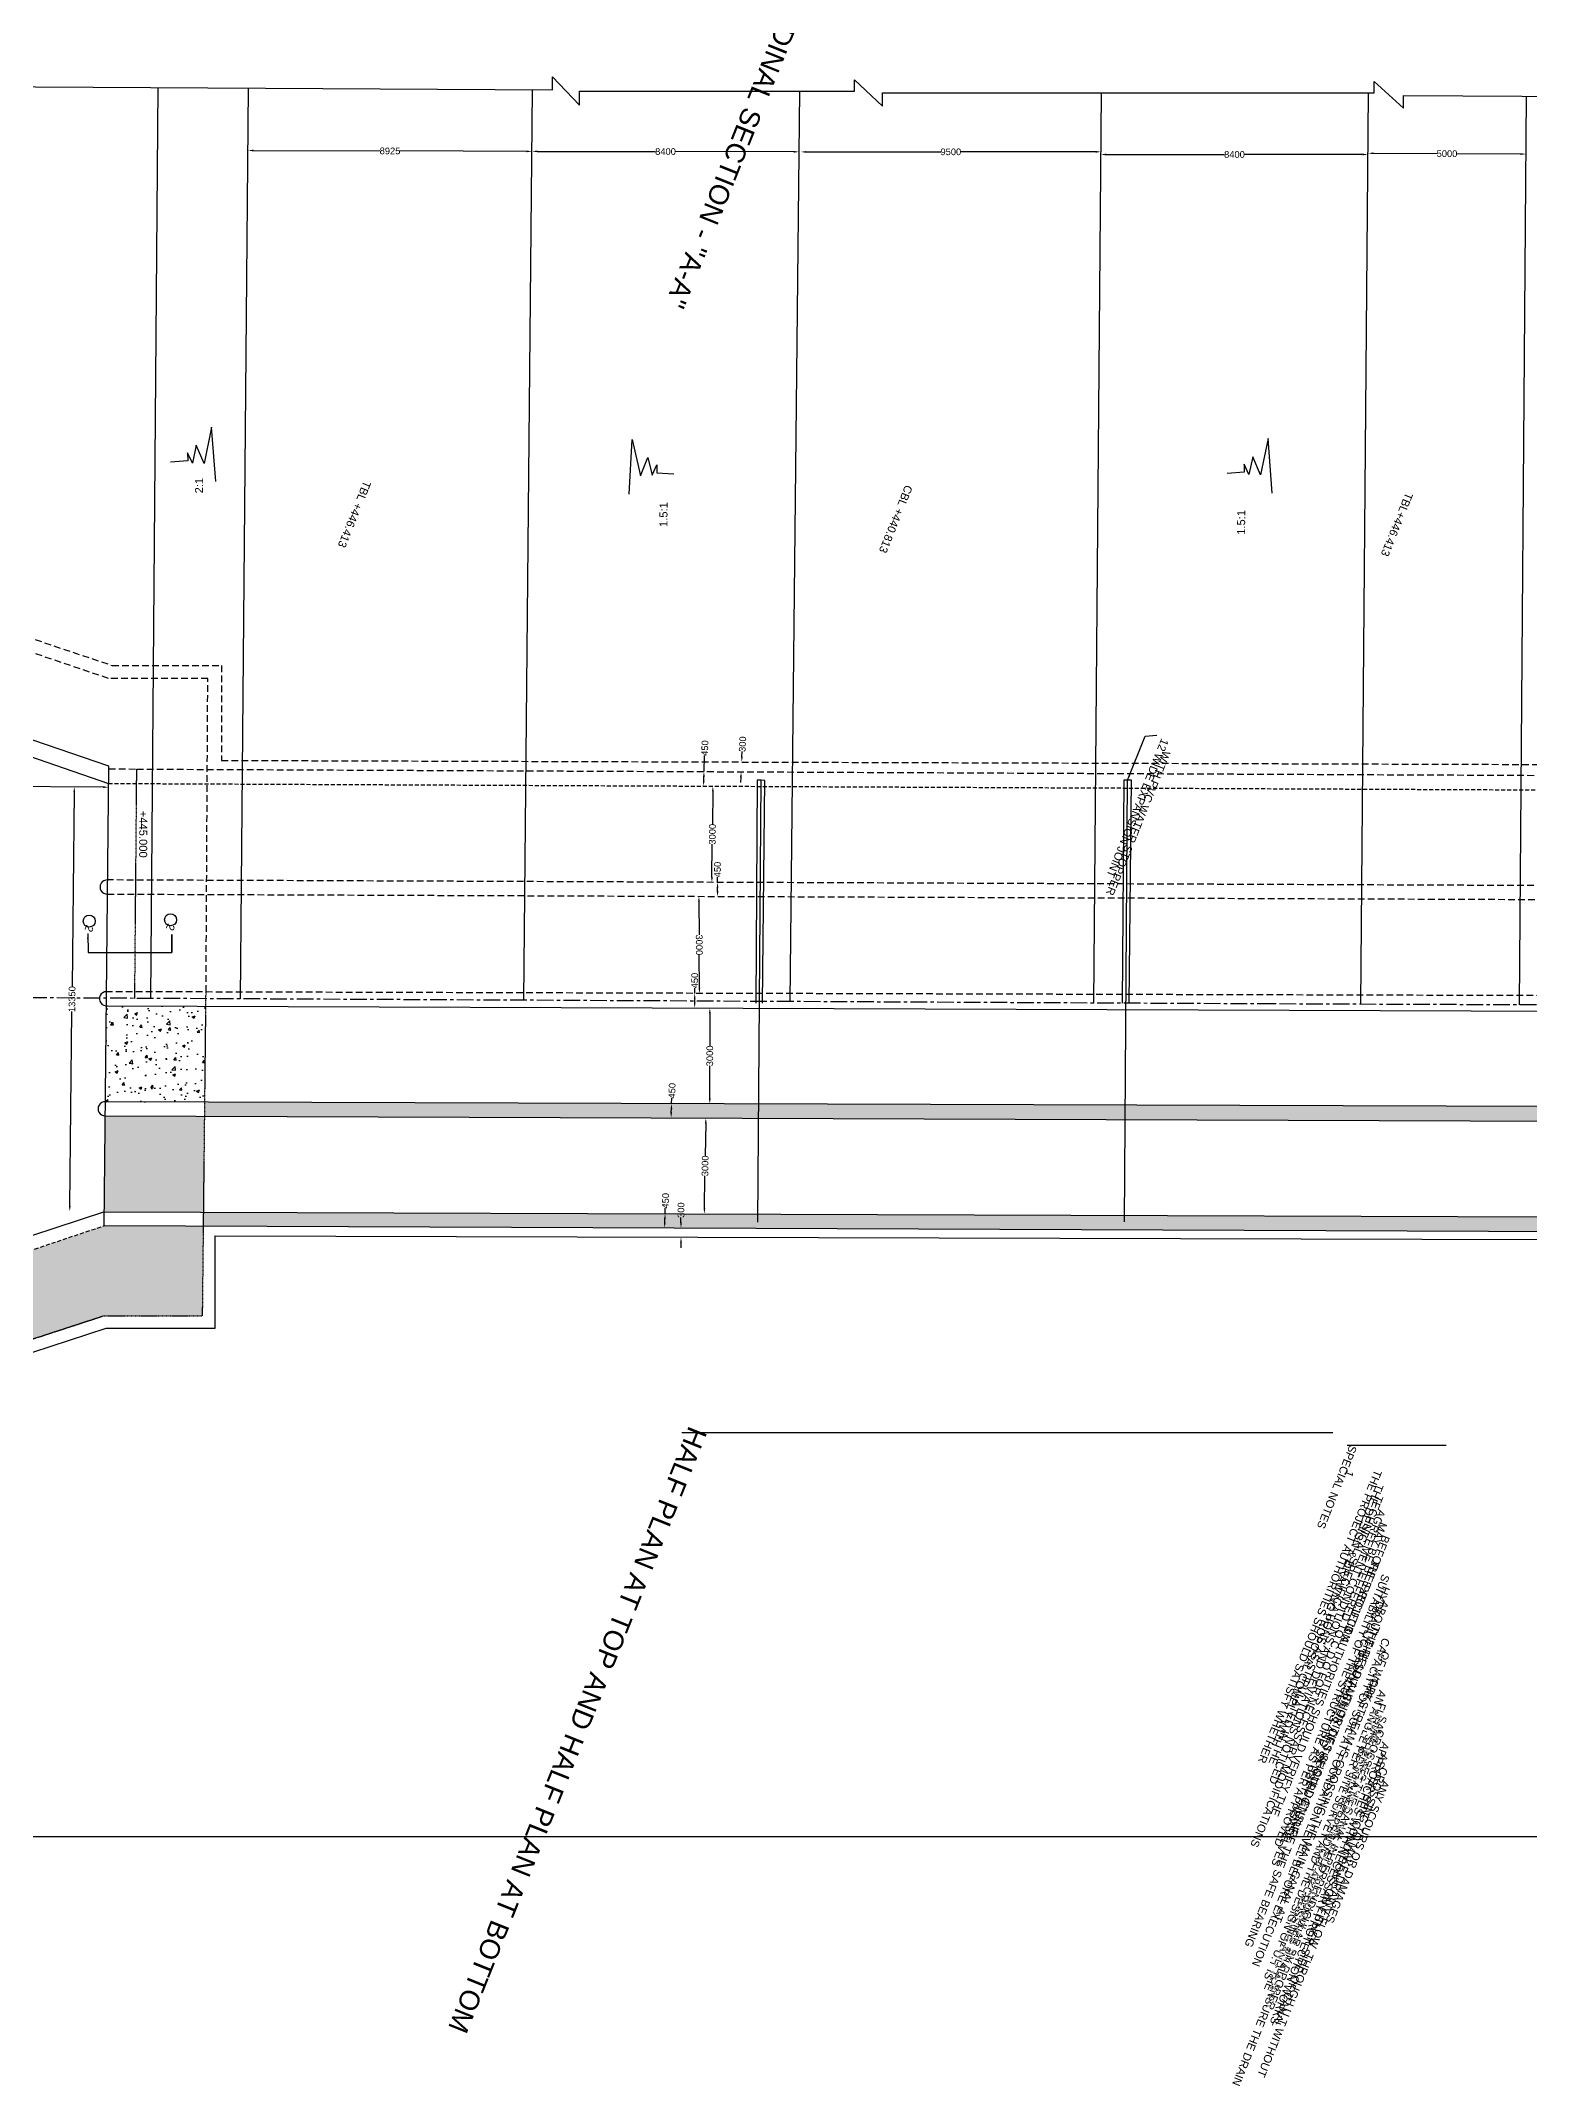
# Model space of a CAD drawing. Header units: millimetres. Extents: x 15244 to 169968, y -7455 to 126698.
# Drawn here: x 59155 to 114938, y -7455 to 69228 of the extents above; entities that cross this region are included whole.
import ezdxf

# ---------------------------------------------------------------- set-up
doc = ezdxf.new("R2010")
doc.units = ezdxf.units.MM
doc.header["$MEASUREMENT"] = 0
doc.linetypes.add('CENTER', pattern=[2, 1.25, -0.25, 0.25, -0.25])
doc.linetypes.add('DASHED', pattern=[0.75, 0.5, -0.25])
for name, color, linetype in [('DIM', 7, 'Continuous'), ('DWG', 7, 'Continuous'), ('TXT', 7, 'Continuous'), ('TXT @ 1', 7, 'Continuous')]:
    doc.layers.add(name, color=color, linetype=linetype)
doc.styles.add('Notes', font='arial.ttf', dxfattribs={"height": 0.1})
doc.styles.get("Standard").update_dxf_attribs({"font": 'arial.ttf'})
doc.dimstyles.new('Civil', dxfattribs={"dimtxt": 250, "dimasz": 200, "dimexe": 0.1, "dimexo": 0.0625, "dimgap": 0.09, "dimtad": 0, "dimdec": 0, "dimzin": 12, "dimdsep": 46, "dimtxsty": 'Standard', "dimcen": 0.1, "dimse1": 1, "dimse2": 1, "dimadec": 0, "dimazin": 2, "dimtfac": 1, "dimtdec": 0, "dimtofl": 0, "dimtmove": 0, "dimatfit": 3, "dimfxl": 1, "dimfrac": 1, "dimtolj": 1, "dimtzin": 0, "dimarcsym": 0})
doc.dimstyles.get("Standard").update_dxf_attribs({"dimtxt": 300, "dimasz": 200, "dimexe": 0.18, "dimexo": 0.0625, "dimgap": 0.09, "dimtad": 0, "dimdec": 0, "dimzin": 0, "dimdsep": 46, "dimtxsty": 'Standard', "dimcen": 0.09, "dimse1": 1, "dimse2": 1, "dimadec": 0, "dimazin": 0, "dimtfac": 1, "dimtdec": 0, "dimtofl": 0, "dimtmove": 0, "dimatfit": 3, "dimfxl": 1, "dimtolj": 1, "dimtzin": 0, "dimarcsym": 0})

# ---------------------------------------------------------------- blocks, each defined once
blk = doc.blocks.new('*D31')
at = {"layer": 'Defpoints', "color": 0, "transparency": 16777216}
for p in [(108900, 64954), (114821, 64985), (114821, 64923)]:
    blk.add_point(p, dxfattribs=at)
at = {"layer": 'DIM', "color": 0, "lineweight": -2, "transparency": 16777216}
for p, q in [((109101, 65015), (111488, 65002)), ((114621, 64986), (112234, 64998))]:
    blk.add_line(p, q, dxfattribs=at)
at = {"layer": 'DIM', "color": 0, "transparency": 16777216}
for points in [[(109101, 65048), (109101, 64981), (108901, 65016)], [(114621, 65019), (114621, 64952), (114821, 64985)]]:
    blk.add_solid(points, dxfattribs=at)
at = {"layer": 'DIM', "color": 0, "transparency": 16777216, "insert": (111861, 65000), "char_height": 250, "attachment_point": 5, "rotation": 359.69755}
blk.add_mtext('\\A1;5000', dxfattribs=at)
blk = doc.blocks.new('*D32')
at = {"layer": 'Defpoints', "color": 0, "transparency": 16777216}
for p in [(98890, 65015), (108901, 65016), (108901, 64969)]:
    blk.add_point(p, dxfattribs=at)
at = {"layer": 'DIM', "color": 0, "lineweight": -2, "transparency": 16777216}
for p, q in [((99090, 64968), (103522, 64968)), ((108701, 64969), (104268, 64968))]:
    blk.add_line(p, q, dxfattribs=at)
at = {"layer": 'DIM', "color": 0, "transparency": 16777216}
for points in [[(99090, 65001), (99090, 64934), (98890, 64968)], [(108701, 65002), (108701, 64935), (108901, 64969)]]:
    blk.add_solid(points, dxfattribs=at)
at = {"layer": 'DIM', "color": 0, "transparency": 16777216, "insert": (103895, 64968), "char_height": 250, "attachment_point": 5, "rotation": 0.00506}
blk.add_mtext('\\A1;8400', dxfattribs=at)
blk = doc.blocks.new('*D33')
at = {"layer": 'Defpoints', "color": 0, "transparency": 16777216}
for p in [(87637, 64964), (98890, 65069), (98890, 64968)]:
    blk.add_point(p, dxfattribs=at)
at = {"layer": 'DIM', "color": 0, "lineweight": -2, "transparency": 16777216}
for p, q in [((87837, 65066), (92890, 65067)), ((98690, 65069), (93636, 65068))]:
    blk.add_line(p, q, dxfattribs=at)
at = {"layer": 'DIM', "color": 0, "transparency": 16777216}
for points in [[(87837, 65099), (87837, 65033), (87637, 65066)], [(98690, 65102), (98690, 65036), (98890, 65069)]]:
    blk.add_solid(points, dxfattribs=at)
at = {"layer": 'DIM', "color": 0, "transparency": 16777216, "insert": (93263, 65067), "char_height": 250, "attachment_point": 5, "rotation": 0.01598}
blk.add_mtext('\\A1;9500', dxfattribs=at)
blk = doc.blocks.new('*D34')
at = {"layer": 'Defpoints', "color": 0, "transparency": 16777216}
for p in [(77562, 65105), (87574, 65087), (87574, 65069)]:
    blk.add_point(p, dxfattribs=at)
at = {"layer": 'DIM', "color": 0, "lineweight": -2, "transparency": 16777216}
for p, q in [((77762, 65087), (82195, 65079)), ((87374, 65070), (82941, 65078))]:
    blk.add_line(p, q, dxfattribs=at)
at = {"layer": 'DIM', "color": 0, "transparency": 16777216}
for points in [[(77762, 65120), (77762, 65054), (77562, 65087)], [(87374, 65103), (87374, 65036), (87574, 65069)]]:
    blk.add_solid(points, dxfattribs=at)
at = {"layer": 'DIM', "color": 0, "transparency": 16777216, "insert": (82568, 65078), "char_height": 250, "attachment_point": 5, "rotation": 359.89628}
blk.add_mtext('\\A1;8400', dxfattribs=at)
blk = doc.blocks.new('*D35')
at = {"layer": 'Defpoints', "color": 0, "transparency": 16777216}
for p in [(66918, 64947), (77562, 64913), (77563, 65085)]:
    blk.add_point(p, dxfattribs=at)
at = {"layer": 'DIM', "color": 0, "lineweight": -2, "transparency": 16777216}
for p, q in [((67119, 65118), (71866, 65103)), ((77363, 65086), (72615, 65101))]:
    blk.add_line(p, q, dxfattribs=at)
at = {"layer": 'DIM', "color": 0, "transparency": 16777216}
for points in [[(67119, 65152), (67119, 65085), (66919, 65119)], [(77363, 65119), (77363, 65053), (77563, 65085)]]:
    blk.add_solid(points, dxfattribs=at)
at = {"layer": 'DIM', "color": 0, "transparency": 16777216, "insert": (72241, 65102), "char_height": 250, "attachment_point": 5, "rotation": 359.81936}
blk.add_mtext('\\A1;8925', dxfattribs=at)
blk = doc.blocks.new('*D40')
at = {"layer": 'Defpoints', "color": 0, "transparency": 16777216}
for p in [(42282, 41525), (61690, 41246), (61691, 41387)]:
    blk.add_point(p, dxfattribs=at)
at = {"layer": 'DIM', "color": 0, "lineweight": -2, "transparency": 16777216}
for p, q in [((42481, 41382), (51527, 41318)), ((61490, 41247), (52444, 41311))]:
    blk.add_line(p, q, dxfattribs=at)
at = {"layer": 'DIM', "color": 0, "transparency": 16777216}
for points in [[(42481, 41415), (42481, 41348), (42281, 41383)], [(61491, 41281), (61490, 41214), (61690, 41246)]]:
    blk.add_solid(points, dxfattribs=at)
at = {"layer": 'DIM', "color": 0, "transparency": 16777216, "insert": (51986, 41315), "char_height": 250, "attachment_point": 5, "rotation": 359.59443}
blk.add_mtext('\\A1;16820', dxfattribs=at)
blk = doc.blocks.new('*D41')
at = {"layer": 'Defpoints', "color": 0, "transparency": 16777216}
for p in [(60407, 41260), (61690, 41246), (61520, 25327)]:
    blk.add_point(p, dxfattribs=at)
at = {"layer": 'DIM', "color": 0, "lineweight": -2, "transparency": 16777216}
for p, q in [((60404, 41060), (60326, 33758)), ((60238, 25541), (60316, 32842))]:
    blk.add_line(p, q, dxfattribs=at)
at = {"layer": 'DIM', "color": 0, "transparency": 16777216}
for points in [[(60371, 41060), (60438, 41059), (60407, 41260)], [(60205, 25541), (60271, 25540), (60236, 25341)]]:
    blk.add_solid(points, dxfattribs=at)
at = {"layer": 'DIM', "color": 0, "transparency": 16777216, "insert": (60321, 33300), "char_height": 250, "attachment_point": 5, "rotation": 89.38492}
blk.add_mtext('\\A1;13350', dxfattribs=at)
blk = doc.blocks.new('*D42')
at = {"layer": 'Defpoints', "color": 0, "transparency": 16777216}
for p in [(83148, 24713), (83390, 24713), (83390, 24374)]:
    blk.add_point(p, dxfattribs=at)
at = {"layer": 'DIM', "color": 0, "lineweight": -2, "transparency": 16777216}
for p, q in [((83148, 24913), (83148, 25113)), ((83148, 24174), (83148, 23974))]:
    blk.add_line(p, q, dxfattribs=at)
at = {"layer": 'DIM', "color": 0, "transparency": 16777216}
for points in [[(83115, 24913), (83181, 24913), (83148, 24713)], [(83115, 24174), (83181, 24174), (83148, 24374)]]:
    blk.add_solid(points, dxfattribs=at)
at = {"layer": 'DIM', "color": 0, "transparency": 16777216, "insert": (83148, 25388), "char_height": 250, "attachment_point": 5, "rotation": 90}
blk.add_mtext('\\A1;300', dxfattribs=at)
blk = doc.blocks.new('*D43')
at = {"layer": 'Defpoints', "color": 0, "transparency": 16777216}
for p in [(82552, 25260), (82720, 24715), (82738, 25253)]:
    blk.add_point(p, dxfattribs=at)
at = {"layer": 'DIM', "color": 0, "lineweight": -2, "transparency": 16777216}
for p, q in [((82552, 25260), (82559, 25460)), ((82540, 24922), (82545, 25060))]:
    blk.add_line(p, q, dxfattribs=at)
at = {"layer": 'DIM', "color": 0, "transparency": 16777216}
for points in [[(82507, 24923), (82574, 24921), (82534, 24722)], [(82512, 25061), (82579, 25059), (82552, 25260)]]:
    blk.add_solid(points, dxfattribs=at)
at = {"layer": 'DIM', "color": 0, "transparency": 16777216, "insert": (82569, 25740), "char_height": 250, "attachment_point": 5, "rotation": 88.01798}
blk.add_mtext('\\A1;450', dxfattribs=at)
blk = doc.blocks.new('*D44')
at = {"layer": 'Defpoints', "color": 0, "transparency": 16777216}
for p in [(84080, 28845), (84285, 28842), (84228, 25248)]:
    blk.add_point(p, dxfattribs=at)
at = {"layer": 'DIM', "color": 0, "lineweight": -2, "transparency": 16777216}
for p, q in [((84076, 28645), (84057, 27421)), ((84027, 25451), (84046, 26675))]:
    blk.add_line(p, q, dxfattribs=at)
at = {"layer": 'DIM', "color": 0, "transparency": 16777216}
for points in [[(84043, 28646), (84110, 28645), (84080, 28845)], [(83993, 25452), (84060, 25451), (84023, 25251)]]:
    blk.add_solid(points, dxfattribs=at)
at = {"layer": 'DIM', "color": 0, "transparency": 16777216, "insert": (84052, 27048), "char_height": 250, "attachment_point": 5, "rotation": 89.105}
blk.add_mtext('\\A1;3000', dxfattribs=at)
blk = doc.blocks.new('*D45')
at = {"layer": 'Defpoints', "color": 0, "transparency": 16777216}
for p in [(82795, 29385), (82925, 29381), (82907, 28847)]:
    blk.add_point(p, dxfattribs=at)
at = {"layer": 'DIM', "color": 0, "lineweight": -2, "transparency": 16777216}
for p, q in [((82783, 29052), (82788, 29185)), ((82795, 29385), (82802, 29585))]:
    blk.add_line(p, q, dxfattribs=at)
at = {"layer": 'DIM', "color": 0, "transparency": 16777216}
for points in [[(82755, 29186), (82821, 29184), (82795, 29385)], [(82750, 29053), (82816, 29050), (82776, 28852)]]:
    blk.add_solid(points, dxfattribs=at)
at = {"layer": 'DIM', "color": 0, "transparency": 16777216, "insert": (82812, 29866), "char_height": 250, "attachment_point": 5, "rotation": 87.99765}
blk.add_mtext('\\A1;450', dxfattribs=at)
blk = doc.blocks.new('*D46')
at = {"layer": 'Defpoints', "color": 0, "transparency": 16777216}
for p in [(84229, 32966), (84266, 32966), (84266, 29376)]:
    blk.add_point(p, dxfattribs=at)
at = {"layer": 'DIM', "color": 0, "lineweight": -2, "transparency": 16777216}
for p, q in [((84229, 32766), (84229, 31544)), ((84229, 29576), (84229, 30798))]:
    blk.add_line(p, q, dxfattribs=at)
at = {"layer": 'DIM', "color": 0, "transparency": 16777216}
for points in [[(84196, 32766), (84262, 32766), (84229, 32966)], [(84195, 29576), (84262, 29576), (84229, 29376)]]:
    blk.add_solid(points, dxfattribs=at)
at = {"layer": 'DIM', "color": 0, "transparency": 16777216, "insert": (84229, 31171), "char_height": 250, "attachment_point": 5, "rotation": 89.99539}
blk.add_mtext('\\A1;3000', dxfattribs=at)
blk = doc.blocks.new('*D47')
at = {"layer": 'Defpoints', "color": 0, "transparency": 16777216}
for p in [(83662, 33516), (83718, 33516), (83718, 32968)]:
    blk.add_point(p, dxfattribs=at)
at = {"layer": 'DIM', "color": 0, "lineweight": -2, "transparency": 16777216}
for p, q in [((83662, 33516), (83662, 33716)), ((83662, 33168), (83662, 33316))]:
    blk.add_line(p, q, dxfattribs=at)
at = {"layer": 'DIM', "color": 0, "transparency": 16777216}
for points in [[(83629, 33316), (83695, 33316), (83662, 33516)], [(83629, 33168), (83695, 33168), (83662, 32968)]]:
    blk.add_solid(points, dxfattribs=at)
at = {"layer": 'DIM', "color": 0, "transparency": 16777216, "insert": (83662, 33997), "char_height": 250, "attachment_point": 5, "rotation": 89.99853}
blk.add_mtext('\\A1;450', dxfattribs=at)
blk = doc.blocks.new('*D48')
at = {"layer": 'Defpoints', "color": 0, "transparency": 16777216}
for p in [(83820, 37153), (84062, 37154), (84081, 33516)]:
    blk.add_point(p, dxfattribs=at)
at = {"layer": 'DIM', "color": 0, "lineweight": -2, "transparency": 16777216}
for p, q in [((83821, 36953), (83828, 35706)), ((83838, 33715), (83831, 34961))]:
    blk.add_line(p, q, dxfattribs=at)
at = {"layer": 'DIM', "color": 0, "transparency": 16777216}
for points in [[(83855, 36953), (83788, 36952), (83820, 37153)], [(83871, 33715), (83804, 33714), (83839, 33515)]]:
    blk.add_solid(points, dxfattribs=at)
at = {"layer": 'DIM', "color": 0, "transparency": 16777216, "insert": (83830, 35334), "char_height": 250, "attachment_point": 5, "rotation": 270.29346}
blk.add_mtext('\\A1;3000', dxfattribs=at)
blk = doc.blocks.new('*D49')
at = {"layer": 'Defpoints', "color": 0, "transparency": 16777216}
for p in [(84425, 37678), (84518, 37678), (84425, 37152)]:
    blk.add_point(p, dxfattribs=at)
at = {"layer": 'DIM', "color": 0, "lineweight": -2, "transparency": 16777216}
for p, q in [((84518, 37678), (84518, 37878)), ((84518, 37352), (84518, 37478))]:
    blk.add_line(p, q, dxfattribs=at)
at = {"layer": 'DIM', "color": 0, "transparency": 16777216}
for points in [[(84484, 37478), (84551, 37478), (84518, 37678)], [(84484, 37352), (84551, 37352), (84518, 37152)]]:
    blk.add_solid(points, dxfattribs=at)
at = {"layer": 'DIM', "color": 0, "transparency": 16777216, "insert": (84518, 38159), "char_height": 250, "attachment_point": 5, "rotation": 89.98165}
blk.add_mtext('\\A1;450', dxfattribs=at)
blk = doc.blocks.new('*D50')
at = {"layer": 'Defpoints', "color": 0, "transparency": 16777216}
for p in [(84344, 41286), (84398, 41285), (84360, 37678)]:
    blk.add_point(p, dxfattribs=at)
at = {"layer": 'DIM', "color": 0, "lineweight": -2, "transparency": 16777216}
for p, q in [((84342, 41086), (84329, 39855)), ((84308, 37879), (84321, 39109))]:
    blk.add_line(p, q, dxfattribs=at)
at = {"layer": 'DIM', "color": 0, "transparency": 16777216}
for points in [[(84308, 41086), (84375, 41085), (84344, 41286)], [(84275, 37879), (84342, 37879), (84306, 37679)]]:
    blk.add_solid(points, dxfattribs=at)
at = {"layer": 'DIM', "color": 0, "transparency": 16777216, "insert": (84325, 39482), "char_height": 250, "attachment_point": 5, "rotation": 89.40603}
blk.add_mtext('\\A1;3000', dxfattribs=at)
blk = doc.blocks.new('*D51')
at = {"layer": 'Defpoints', "color": 0, "transparency": 16777216}
for p in [(84011, 41835), (84174, 41829), (84156, 41286)]:
    blk.add_point(p, dxfattribs=at)
at = {"layer": 'DIM', "color": 0, "lineweight": -2, "transparency": 16777216}
for p, q in [((84011, 41835), (84032, 42434)), ((84000, 41492), (84005, 41635))]:
    blk.add_line(p, q, dxfattribs=at)
at = {"layer": 'DIM', "color": 0, "transparency": 16777216}
for points in [[(83966, 41493), (84033, 41490), (83993, 41292)], [(83971, 41636), (84038, 41634), (84011, 41835)]]:
    blk.add_solid(points, dxfattribs=at)
at = {"layer": 'DIM', "color": 0, "transparency": 16777216, "insert": (84042, 42714), "char_height": 250, "attachment_point": 5, "rotation": 88.03093}
blk.add_mtext('\\A1;450', dxfattribs=at)
blk = doc.blocks.new('*D52')
at = {"layer": 'Defpoints', "color": 0, "transparency": 16777216}
for p in [(85329, 42191), (85422, 42186), (85310, 41824)]:
    blk.add_point(p, dxfattribs=at)
at = {"layer": 'DIM', "color": 0, "lineweight": -2, "transparency": 16777216}
for p, q in [((85432, 42386), (85442, 42586)), ((85393, 41620), (85383, 41420))]:
    blk.add_line(p, q, dxfattribs=at)
at = {"layer": 'DIM', "color": 0, "transparency": 16777216}
for points in [[(85399, 42388), (85465, 42384), (85422, 42186)], [(85360, 41622), (85426, 41618), (85403, 41820)]]:
    blk.add_solid(points, dxfattribs=at)
at = {"layer": 'DIM', "color": 0, "transparency": 16777216, "insert": (85456, 42861), "char_height": 250, "attachment_point": 5, "rotation": 87.08418}
blk.add_mtext('\\A1;300', dxfattribs=at)

msp = doc.modelspace()

# ---------------------------------------------------------------- hatches: boundary and pattern name
at = {"layer": 'DWG'}
h = msp.add_hatch(dxfattribs=at)
h.set_pattern_fill('AR-CONC', color=256, scale=150)
h.paths.add_polyline_path([(65338.9, 33038.4), (61653.5, 33052.5, -0.0442135), (61607, 33048.8), (61570.5, 29449.2), (65300.5, 29437.2)])
h = msp.add_hatch(dxfattribs=at)
h.set_pattern_fill('AR-CONC', color=256, scale=150)
h.set_pattern_definition([(50, (0, 0), (1075.89, -94.128), [112.5, -1237.5]), (355, (0, 0), (-208.127, 1128.288), [90, -990]), (100.4514, (89.7, -7.8), (867.763, 1034.16), [95.61, -1051.713]), (46.1842, (0, 300), (1600.862, -248.279), [168.75, -1856.25]), (96.6356, (133.4, 279.3), (1401.993, 1461.178), [143.416, -1577.57]), (351.1842, (0, 300), (1401.993, 1461.178), [135, -1485]), (21, (150, 225), (895.3606, -603.9283), [112.5, -1237.5]), (326, (150, 225), (364.973, 1087.725), [90, -990]), (71.4514, (224.6, 174.7), (1260.334, 483.797), [95.61, -1051.713]), (37.5, (0, 0), (18.2398, 499.3408), [0, -978, 0, -1005, 0, -993.75]), (7.5, (0, 0), (394.6043, 591.6176), [0, -573, 0, -955.5, 0, -378.75]), (327.5, (-334.5, 0), (800.7337, -33.8323), [0, -375, 0, -1170, 0, -1552.5]), (317.5, (-484.5, 0), (874.7793, 150.1575), [0, -487.5, 0, -777, 0, -1102.5])])
h.paths.add_polyline_path([(99799.5, 29326.5), (65300.5, 29437.2), (65294.9, 28913), (99795.5, 28783.9)])
h.paths.add_polyline_path([(115936.6, 29274.7), (99799.5, 29326.5), (99795.5, 28783.9), (115931.9, 28723.5)])
h.paths.add_polyline_path([(115901.5, 25138.1), (65256.5, 25314), (65250.8, 24786.4), (115897, 24580.7), (115897, 24612)])
h = msp.add_hatch(dxfattribs=at)
h.set_pattern_fill('AR-CONC', color=256, scale=150)
h.paths.add_polyline_path([(61508, 21428.5), (65215, 21428.5), (65250.8, 24786.4), (61523.5, 24801.5), (43132, 18644.5), (43012.5, 6916.5), (45981.5, 6916.5), (45981.5, 16349.5)])
h.paths.add_polyline_path([(65294.9, 28913), (61565.3, 28927), (61528.8, 25327), (65256.5, 25314)])

# ---------------------------------------------------------------- linework, layer by layer
at = {"ltscale": 300}
msp.add_lwpolyline([(169968.5, 1886.5), (15244, 1886.5), (15244, 104680.3), (169968.5, 104680.3)], close=True, dxfattribs=at)
at = {"layer": 'DWG'}
for points in [[(20002.5, 48026.5), (20196.5, 67727), (78330.5, 67391), (78330.5, 67886.5), (79337.5, 66824), (79337.5, 67348.5), (89649.5, 67348.5), (89649.5, 67773.5), (90699, 66781.5), (90699, 67277.5), (109135, 67277.5), (109135, 67700.5), (110227, 66708.5), (110227, 67176), (147934, 66963), (147480, 11174.5)], [(63271.1, 33326.3), (63548.8, 67476.4)], [(66638, 33309.7), (66938.9, 67456.8)], [(77260.6, 33257.2), (77584.1, 67395.3)], [(87246, 33208), (87597, 67348.5)], [(98617.3, 33151.8), (98909, 67277.5)], [(108632.2, 33106.2), (108920, 67277.5)], [(114574.4, 33083.7), (114837.9, 67150)], [(42978.5, 60023.5), (42819.5, 47907), (61691.4, 41387.5)], [(119523.7, 24566), (61523.5, 24801.5), (61698, 42039.5), (43433, 48280), (43571.5, 60023.5), (43759, 60023.5)], [(65710, 52702.1), (65553.3, 54745.8), (65269.1, 53385.9), (64977.8, 54066.6), (64832.2, 53400.4), (64652.6, 53783.5), (64659.1, 53487.2), (64017.8, 53430.7)], [(81199.7, 52231.9), (81320.2, 54278.1), (81628.4, 52923.3), (81907.6, 53609.1), (82065, 52945.6), (82237.8, 53331.9), (82236.5, 53035.5), (82878.8, 52990.3)], [(105311.2, 52273.6), (105154.5, 54317.4), (104870.3, 52957.4), (104579, 53638.1), (104433.4, 52972), (104253.8, 53355.1), (104260.3, 53058.8), (103619, 53002.3)], [(41948.5, 6414.5), (42073, 19082), (42535.5, 19082), (61519.5, 25327), (119513.5, 25125.5), (132216, 18730), (132216, 15083), (128465, 15083), (128465, 16432), (119466.5, 21042.5), (115897, 21042.5), (115897, 24612), (116072.5, 45286), (116522.5, 45286)], [(86024.1, 24942), (86147.1, 41509), (86001.1, 41509), (85947.5, 33144.6)], [(86200.2, 33143.3), (86292.6, 41502.5), (86147.1, 41509)], [(99767, 24944), (99890, 41511), (99744, 41511), (99690.4, 33146.5)], [(99943.1, 33145.3), (100035.5, 41504.5), (99890, 41511)], [(60912.8, 35757.1), (60920.5, 35047.5), (64061.5, 35047.5), (64061.5, 35717.5)], [(41948.5, 6414.5), (46464.5, 6414.5), (46464.5, 16019.5), (61599, 20960), (65688.5, 20960), (65688.5, 24425), (115439.5, 24282), (115439.5, 20523.5), (119487.5, 20523.5), (128006, 16099), (128006, 14633.5), (132667.5, 14633.5), (132667.5, 15807.5), (140406, 15807.5), (140558.5, 33071.5)], [(61607, 33052.7), (119585.9, 32831.1)], [(119559, 29263.1), (61570.5, 29449.2)], [(61565.3, 28927), (119554.9, 28710)]]:
    msp.add_lwpolyline(points, dxfattribs=at)
at = {"layer": 'DWG', "linetype": 'DASHED', "ltscale": 500}
for points in [[(42334, 47909.5), (42482.5, 60473.8), (46939.5, 60473.8), (46848.7, 50846), (61826.1, 45810.4), (65923.2, 45810.4), (65923.2, 42251), (115577.7, 42097.7), (115577.7, 45820.6), (119650.5, 45820.6), (128321, 50000.7), (128321, 51446.6), (132929.1, 51446.6), (132929.1, 50250.2), (140638.1, 50250.2), (140558.5, 33071.5)], [(65344.5, 33567.5), (65409.4, 45323.6), (62024.4, 45323.6), (61686.8, 45323.6), (46364.6, 50511.3), (46468.9, 59967.4), (43759, 60023.5)], [(61697, 41936.4), (62748, 41925.5), (118648.5, 41675), (118582.5, 33068.5)], [(119621.4, 37538.9), (61654.8, 37768.3)], [(61649.4, 37238.2), (119617.5, 37019.9)], [(119590.3, 33418), (61612.3, 33577.7)]]:
    msp.add_lwpolyline(points, dxfattribs=at)
at = {"layer": 'DWG', "linetype": 'CENTER'}
for points in [[(62673.9, 33329.2), (62748, 41925.5)], [(42421, 6916.5), (45981.5, 6916.5), (45981.5, 16349.5), (61508, 21428.5), (65215, 21428.5), (65344.5, 33567.5)]]:
    msp.add_lwpolyline(points, dxfattribs=at)
at = {"layer": 'DWG', "linetype": 'DASHED', "ltscale": 300}
for points in [[(61691.4, 41387.5), (118644.3, 41130.4)], [(43012.5, 6916.5), (43132, 18644.5), (61523.5, 24801.5)]]:
    msp.add_lwpolyline(points, dxfattribs=at)
at = {"layer": 'DWG', "linetype": 'CENTER', "ltscale": 500}
msp.add_lwpolyline([(148212, 33433), (148212, 32956.5), (105371.5, 33118.5), (16934, 33555), (16934, 34126.5)], dxfattribs=at)
at = {"layer": 'DWG'}
for centre, radius, start, end in [((61636, 37503.4), 265.6, 85.943118, 272.896913), ((61609.4, 33313.3), 264.5, 89.357831, 279.608583), ((61558.2, 29188.2), 261.3, 87.287442, 271.552589)]:
    msp.add_arc(centre, radius, start, end, dxfattribs=at)
at = {"layer": 'TXT'}
for p, q in [((83184.5, 17055.5), (107582, 17055.5)), ((108118, 16572), (111836, 16572))]:
    msp.add_line(p, q, dxfattribs=at)
for centre in [(60967.7, 36226.1), (64016.3, 36275.7)]:
    msp.add_circle(centre, 226.5, dxfattribs=at)

# ---------------------------------------------------------------- texts
for s, rotation, p in [('2:1', 89.842767, (65231.2, 52262.7)), ('1.5:1', 89.842767, (82640.3, 51001.9)), ('1.5:1', 89.842767, (104294.5, 50707.5)), ('+445.000', 269.842767, (62843.8, 40362.2))]:
    msp.add_text(s, height=300, rotation=rotation, dxfattribs=at).set_placement(p)
at = {"layer": 'TXT @ 1', "style": 'Notes'}
for s, height, p in [('LONGITUDINAL SECTION - "A-A"', 740, (88458.5, 74157.5)), ('TBL +446.413', 300, (71259.8, 52759.6)), ('CBL +440.813', 300, (91559.5, 52602.3)), ('TBL+446.413', 300, (110314.4, 52322.8)), ('12 WIDE EXPANSION JOINT', 300, (101159.5, 43096.5)), ('WITH PVC WATER STOPPER', 300, (101222.5, 42645)), ('2', 300, (60867.2, 36108.6)), ('2', 300, (63915.8, 36158.2)), ('HALF PLAN AT TOP AND HALF PLAN AT BOTTOM', 740, (83455.5, 17335.5)), ('SPECIAL NOTES', 300, (108214.5, 16609)), ('THE PROJECT AUTHORITIES SHOULD SATISFY WHETHER', 300, (109151, 15680.5)), ('1.', 300, (108102.5, 15666.5)), ('TECHNICAL SPECIFICATIONS AS STIPULATED IN THE', 300, (109200.5, 14736)), ('THE DESIGN & DRAWING PROPOSAL COMPLY WITH', 300, (109212.5, 15160)), ('AGREEMENT CONDITIONS,AND DEVIATIONS NOTICED', 300, (109289, 14203)), ('MAY BE REFFERED TO C.D.O FOR NECESSARY MODIFICATIONS', 300, (109347, 13721.5)), ('BEFORE EXECUTION.', 300, (109450.8, 13232)), ('2.', 300, (108126, 12313.5)), ('THE PROJECT AUTHORITIES SHOULD VERIFY THE', 300, (109070.5, 12291.5)), ('SUITABILITY OF THE STRUCTURE AS PER APPROVED', 300, (109442.5, 11770)), ('HYDRAULIC PARTICULARS AND SATISFY THEMSELVES', 300, (109455.5, 11321)), ('ABOUT THE SUITABILITY OF THE STRUCTURE.', 300, (109413, 10788.5)), ('THE FIELD AUTHORITIES SHOULD ENSURE THE SAFE BEARING', 300, (109082.5, 9862.5)), ('CAPACITY OF SOIL AT FOUNDATION LEVEL BEFORE EXECUTION', 300, (109456, 9380.5)), ('3.', 300, (108093, 9838)), ('OF WORK.', 300, (109446, 8889)), ('THE STREAM IS CROSSING THE MAIN CANAL AT', 300, (109009, 7913)), ('4.', 300, (108093, 7935.5)), ('FURNISHED WITH PERPENDICULAR CROSSING AND THE', 300, (109310.5, 6958.5)), ('AN ANGLE PER SITE SURVEY AND THE DESIGN OF U.T IS', 300, (109320.5, 7424.5)), ('SAME IS RETAINED. THE FIELD AUTHORITIES SHALL ENSURE THE DRAIN', 300, (109346.5, 6481)), ('CROSSES THE CANAL IN PERPENDICULAR BY PROPER', 300, (109251.5, 5964.5)), ('APPROACHES WITH NECESSARY PROTECTION WORKS', 300, (109433.5, 5475.5)), ('AS PER SITE CONDITIONS ON EITHER SIDE OF CANAL', 300, (109391.5, 5055.5)), ('CROSSING TO MAKE DRAINV FLOW  THROUGH U.T WITHOUT', 300, (109377.5, 4538)), ('ANY SCOURS OR DAMAGES.', 300, (109433.5, 4049))]:
    msp.add_text(s, height=height, rotation=248.185399, dxfattribs=at).set_placement(p)

# ---------------------------------------------------------------- dimensions: what is measured, and where the dimension line sits
at = {"layer": 'DIM'}
for p1, p2, distance, text, picture, middle in [((66918.3, 64946.9), (77562.4, 64913.3), 172, '8925', '*D35', (72240.9, 65102.1)), ((77562.4, 65105), (87573.8, 65086.8), -17.6, '8400', '*D34', (82568.1, 65078.2)), ((87637, 64964.5), (98889.7, 64967.6), 101.4, '9500', '*D33', (93263.3, 65067.5)), ((98889.7, 65014.9), (108900.8, 65015.8), -47.2, '8400', '*D32', (103895.2, 64968.1)), ((108900.4, 64954.1), (114820.7, 64922.9), 61.6, '5000', '*D31', (111860.9, 65000.1)), ((85310.4, 41824.4), (85329.1, 42191.1), -92.9, '300', '*D52', (85456.3, 42861.3)), ((42282, 41524.8), (61691.4, 41387.5), -141.6, '16820', '*D40', (51985.7, 41314.5)), ((61519.5, 25327), (61690.4, 41245.8), 1283.8, '13350', '*D41', (60321.2, 33300.2)), ((84360.4, 37678.5), (84397.8, 41285), 54.2, '3000', '*D50', (84324.9, 39482.3)), ((84424.6, 37152.2), (84424.8, 37677.9), -93, '450', '*D49', (84517.9, 38158.7)), ((84081.1, 33515.8), (84062.5, 37153.8), 242.3, '3000', '*D48', (83829.5, 35333.6)), ((83717.7, 32968.2), (83717.7, 33515.6), 55.5, '450', '*D47', (83662.2, 33996.5)), ((84265.9, 29376.3), (84266.2, 32966.1), 37.2, '3000', '*D46', (84228.9, 31171.2)), ((82906.5, 28847.1), (82925.2, 29380.7), 130.4, '450', '*D45', (82811.6, 29865.8)), ((84228.4, 25248.1), (84284.6, 28841.9), 205, '3000', '*D44', (84051.5, 27048.2)), ((82719.6, 24715.4), (82738.2, 25253.3), 186.2, '450', '*D43', (82568.8, 25740.3)), ((83390.1, 24374.1), (83390.1, 24712.7), 242, '300', '*D42', (83148.2, 25388.5))]:
    dim = msp.add_aligned_dim(p1=p1, p2=p2, distance=distance, text=text, dimstyle='Civil', dxfattribs=at)
    dim.commit()
    dim.dimension.update_dxf_attribs({"geometry": picture, "text_midpoint": middle})
dim = msp.add_linear_dim(base=(84011.5, 41835.1), p1=(84155.5, 41286.1), p2=(84174.2, 41829.5), angle=88.03093, text='450', dimstyle='Civil', dxfattribs=at)
dim.commit()
dim.dimension.update_dxf_attribs({"geometry": '*D51', "text_midpoint": (84041.7, 42714.5), "dimtype": 161})

# ---------------------------------------------------------------- leaders
at = {"layer": 'TXT', "ltscale": 300}
for points in [[(99890, 41511), (100551.6, 43161.3), (100980.4, 43191.1)], [(60912.8, 35757.1), (60920.5, 35047.5)], [(64061.5, 35717.5), (64061.5, 35047.5)]]:
    msp.add_leader(points, dimstyle='Standard', override={"dimgap": 0.09, "dimtad": 0}, dxfattribs=at)

doc.saveas('drawing.dxf')
